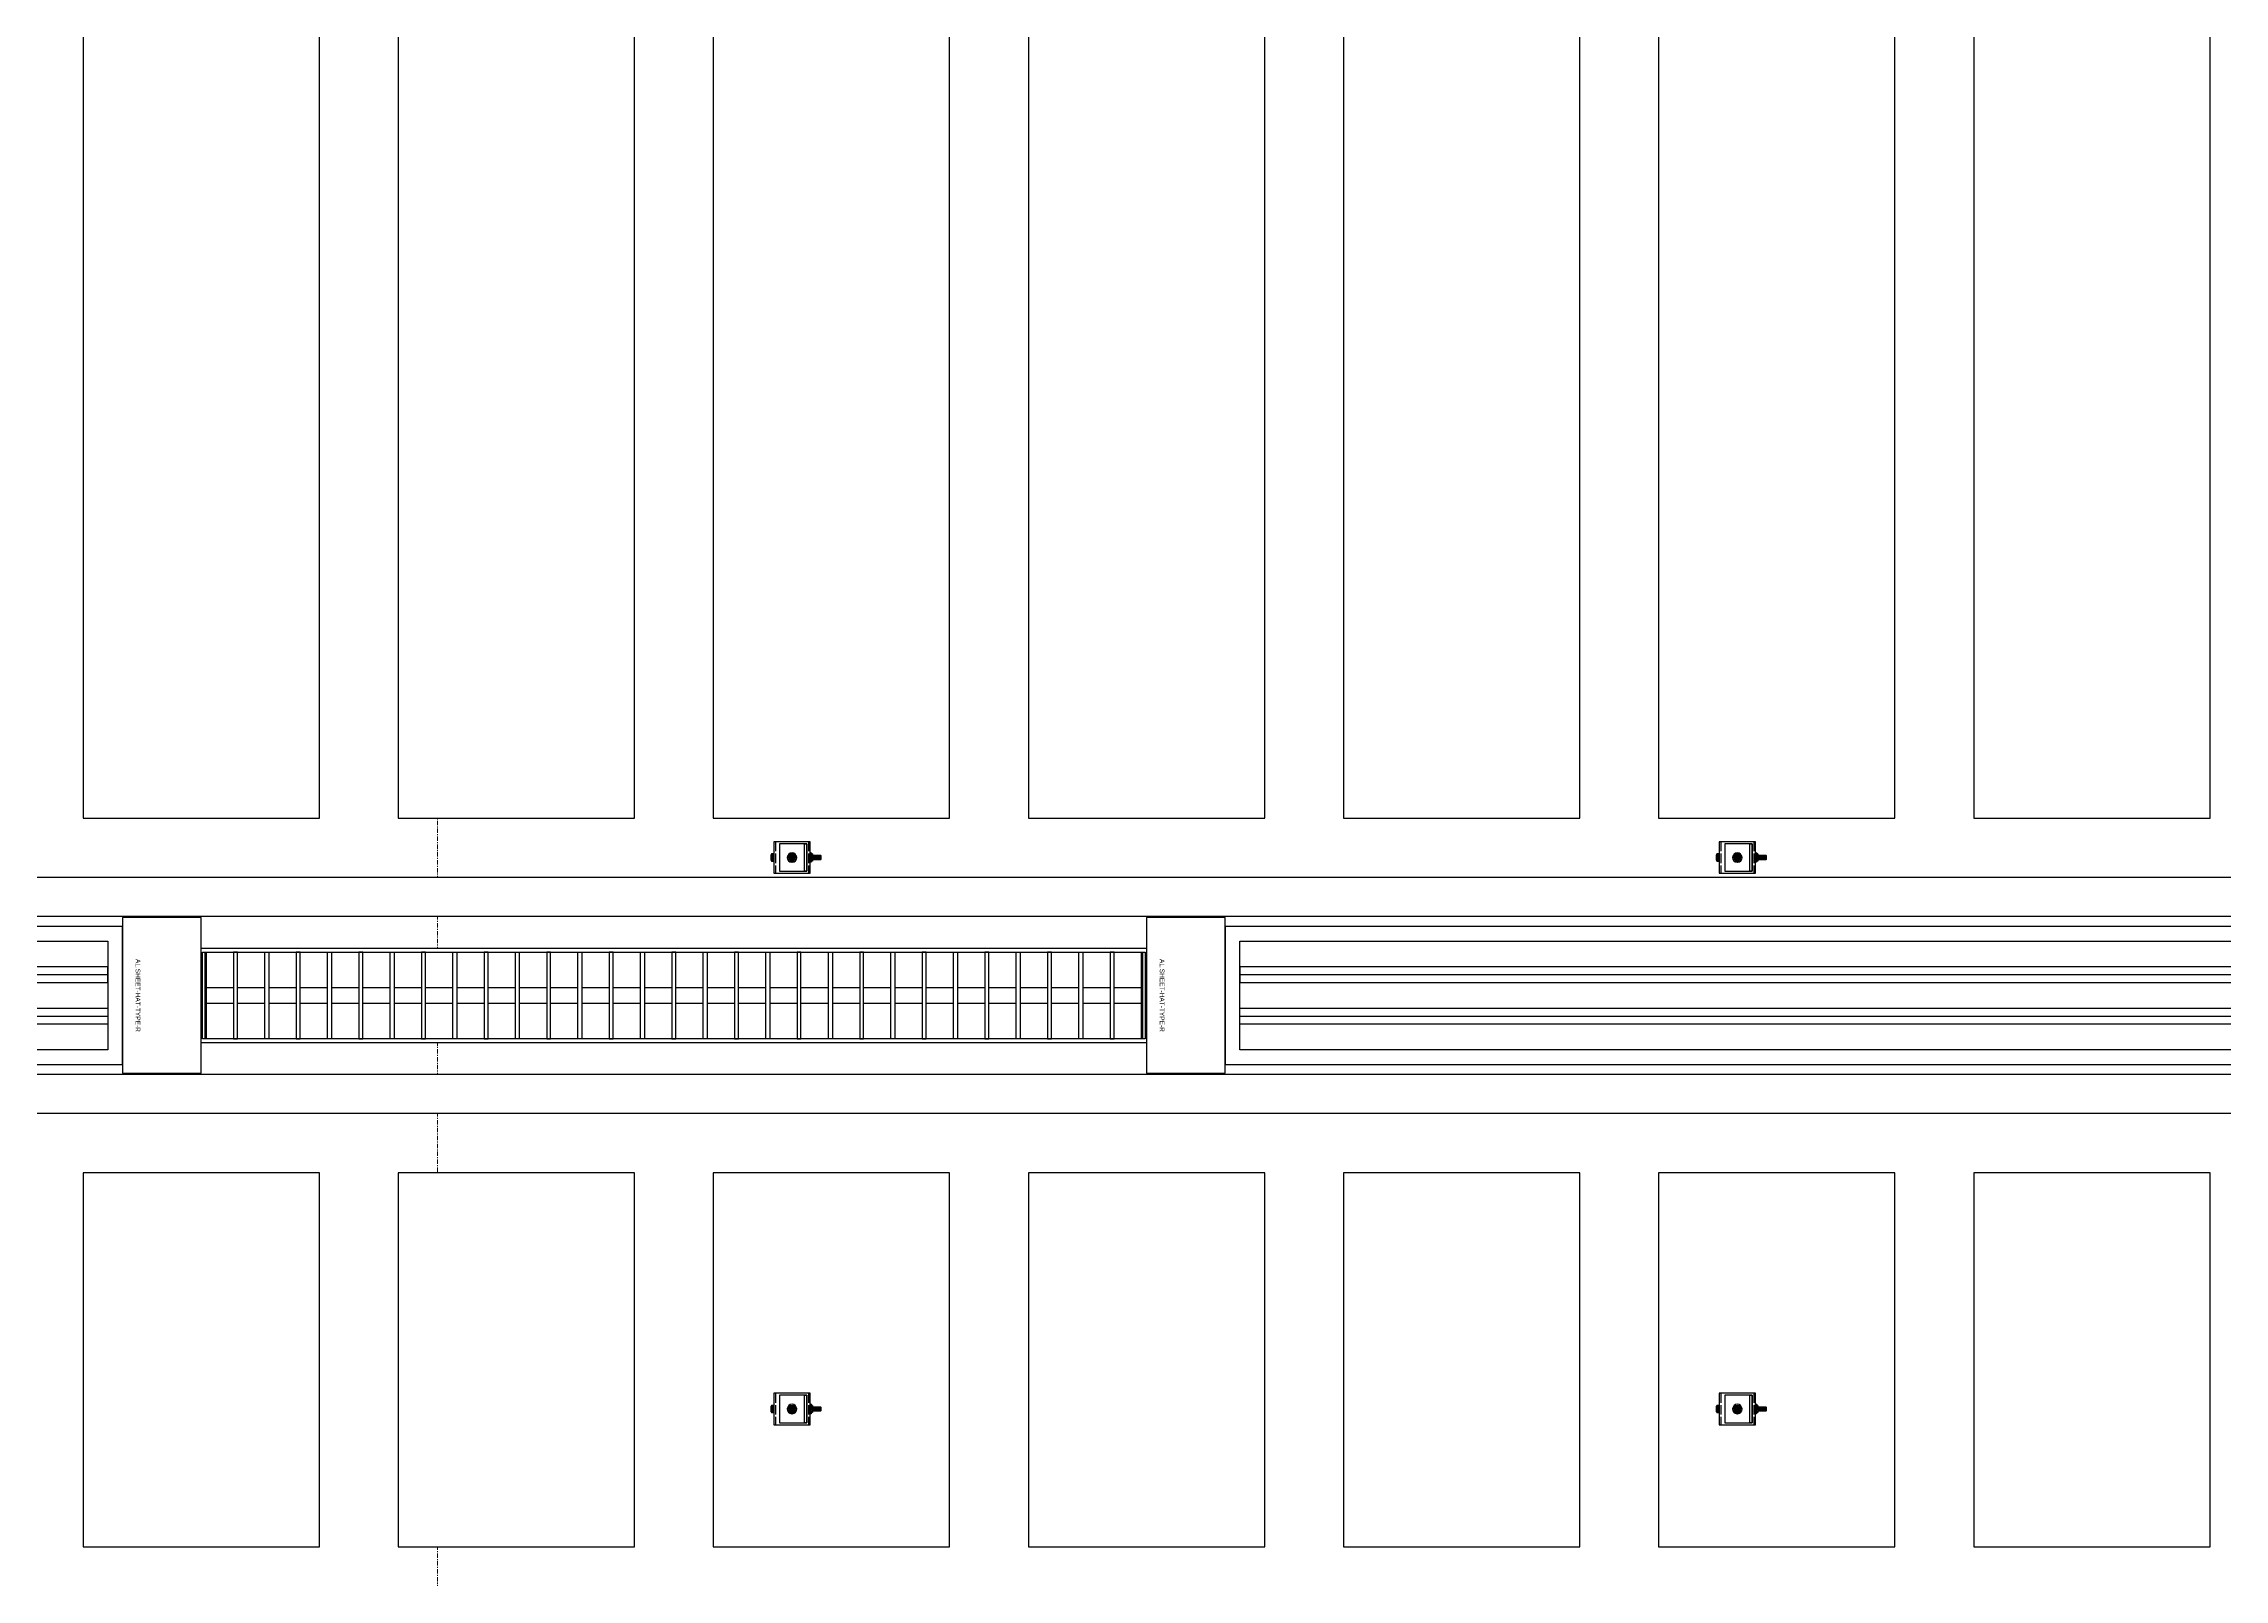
# Model space of a CAD drawing. Header units: millimetres. Extents: x -962357 to -591296, y -195428 to 59420.
# Drawn here: x -779380 to -776612, y 4171 to 6121 of the extents above; entities that cross this region are included whole.
import ezdxf
from ezdxf.enums import TextEntityAlignment as Align

# ---------------------------------------------------------------- set-up
doc = ezdxf.new("R2010")
doc.units = ezdxf.units.MM
doc.linetypes.add('ACAD_ISO02W100', pattern=[15, 12, -3])
doc.linetypes.add('DPA_Grid _ Level 100', pattern=[10, 5.5, -1.6, 1.3, -1.6])
for name, color, linetype in [('000 - CSD_PL_001 - ASCESSORIES', 251, 'Continuous'), ('000 - H A T C H', 8, 'Continuous'), ('000 - WIPEOUT', 250, 'Continuous'), ('001 - ASCESSORIES', 251, 'Continuous'), ('008 - LIGHTING', 1, 'Continuous'), ('A04_TUBE SERIES', 2, 'Continuous'), ('A11_ALU.SOLID SHEET', 2, 'Continuous')]:
    doc.layers.add(name, color=color, linetype=linetype)
doc.layers.add('S-GRID', color=251, linetype='Continuous', lineweight=9)
doc.layers.get('000 - CSD_PL_001 - ASCESSORIES').off()

# ---------------------------------------------------------------- blocks, each defined once
blk = doc.blocks.new('*U374')
at = {"layer": '001 - ASCESSORIES', "color": 0, "linetype": 'ByBlock'}
blk.add_lwpolyline([(800, 87.5), (-800, 87.5), (-800, -87.5), (800, -87.5)], close=True, dxfattribs=at)
at = {"layer": '001 - ASCESSORIES', "linetype": 'ByBlock'}
for points in [[(-781.5, 69), (781.5, 69), (781.5, -69), (-781.5, -69)], [(781.5, 36.3), (-781.5, 36.3), (-781.5, 16.3), (781.5, 16.3)], [(-781.5, -16.3), (781.5, -16.3), (781.5, -36.3), (-781.5, -36.3)]]:
    blk.add_lwpolyline(points, close=True, dxfattribs=at)
for points in [[(781.5, 26.3), (-781.5, 26.3)], [(-781.5, -26.3), (781.5, -26.3)]]:
    blk.add_lwpolyline(points, dxfattribs=at)
blk = doc.blocks.new('*U634')
at = {"color": 1}
blk.add_wipeout([(600, -60), (-600, -60), (-600, 60), (600, 60)], dxfattribs=at).dxf.layer = '000 - WIPEOUT'
at = {"layer": '001 - ASCESSORIES', "color": 0}
blk.add_lwpolyline([(600, -60), (-600, -60), (-600, 60), (600, 60)], close=True, dxfattribs=at)
at = {"layer": '001 - ASCESSORIES'}
for points in [[(-593.5, -55), (-598.5, -55), (-598.5, 55), (-593.5, 55)], [(595, -55), (-595, -55), (-595, 55), (595, 55)], [(-558.8, -55), (-553.8, -55), (-553.8, 55), (-558.8, 55)], [(-514, -55), (-519, -55), (-519, 55), (-514, 55)], [(-479.3, -55), (-474.3, -55), (-474.3, 55), (-479.3, 55)], [(-434.6, -55), (-439.6, -55), (-439.6, 55), (-434.6, 55)], [(-399.8, -55), (-394.8, -55), (-394.8, 55), (-399.8, 55)], [(-355.1, -55), (-360.1, -55), (-360.1, 55), (-355.1, 55)], [(-320.4, -55), (-315.4, -55), (-315.4, 55), (-320.4, 55)], [(-275.6, -55), (-280.6, -55), (-280.6, 55), (-275.6, 55)], [(-240.9, -55), (-235.9, -55), (-235.9, 55), (-240.9, 55)], [(-196.2, -55), (-201.2, -55), (-201.2, 55), (-196.2, 55)], [(-161.4, -55), (-156.4, -55), (-156.4, 55), (-161.4, 55)], [(-116.7, -55), (-121.7, -55), (-121.7, 55), (-116.7, 55)], [(-82, -55), (-77, -55), (-77, 55), (-82, 55)], [(-37.2, -55), (-42.2, -55), (-42.2, 55), (-37.2, 55)], [(-2.5, -55), (2.5, -55), (2.5, 55), (-2.5, 55)], [(42.2, -55), (37.2, -55), (37.2, 55), (42.2, 55)], [(77, -55), (82, -55), (82, 55), (77, 55)], [(121.7, -55), (116.7, -55), (116.7, 55), (121.7, 55)], [(156.4, -55), (161.4, -55), (161.4, 55), (156.4, 55)], [(201.2, -55), (196.2, -55), (196.2, 55), (201.2, 55)], [(235.9, -55), (240.9, -55), (240.9, 55), (235.9, 55)], [(280.6, -55), (275.6, -55), (275.6, 55), (280.6, 55)], [(315.4, -55), (320.4, -55), (320.4, 55), (315.4, 55)], [(360.1, -55), (355.1, -55), (355.1, 55), (360.1, 55)], [(394.8, -55), (399.8, -55), (399.8, 55), (394.8, 55)], [(439.6, -55), (434.6, -55), (434.6, 55), (439.6, 55)], [(474.3, -55), (479.3, -55), (479.3, 55), (474.3, 55)], [(519, -55), (514, -55), (514, 55), (519, 55)], [(553.8, -55), (558.8, -55), (558.8, 55), (553.8, 55)], [(598.5, -55), (593.5, -55), (593.5, 55), (598.5, 55)]]:
    blk.add_lwpolyline(points, close=True, dxfattribs=at)
for points in [[(-593.5, 10), (-558.8, 10)], [(-553.8, 10), (-519, 10)], [(-514, 10), (-479.3, 10)], [(-474.3, 10), (-439.6, 10)], [(-434.6, 10), (-399.8, 10)], [(-394.8, 10), (-360.1, 10)], [(-355.1, 10), (-320.4, 10)], [(-315.4, 10), (-280.6, 10)], [(-275.6, 10), (-240.9, 10)], [(-235.9, 10), (-201.2, 10)], [(-196.2, 10), (-161.4, 10)], [(-156.4, 10), (-121.7, 10)], [(-116.7, 10), (-82, 10)], [(-77, 10), (-42.2, 10)], [(-37.2, 10), (-2.5, 10)], [(2.5, 10), (37.2, 10)], [(42.2, 10), (77, 10)], [(82, 10), (116.7, 10)], [(121.7, 10), (156.4, 10)], [(161.4, 10), (196.2, 10)], [(201.2, 10), (235.9, 10)], [(240.9, 10), (275.6, 10)], [(280.6, 10), (315.4, 10)], [(320.4, 10), (355.1, 10)], [(360.1, 10), (394.8, 10)], [(399.8, 10), (434.6, 10)], [(439.6, 10), (474.3, 10)], [(479.3, 10), (514, 10)], [(519, 10), (553.8, 10)], [(558.8, 10), (593.5, 10)], [(-593.5, -10), (-558.8, -10)], [(-553.8, -10), (-519, -10)], [(-514, -10), (-479.3, -10)], [(-474.3, -10), (-439.6, -10)], [(-434.6, -10), (-399.8, -10)], [(-394.8, -10), (-360.1, -10)], [(-355.1, -10), (-320.4, -10)], [(-315.4, -10), (-280.6, -10)], [(-275.6, -10), (-240.9, -10)], [(-235.9, -10), (-201.2, -10)], [(-196.2, -10), (-161.4, -10)], [(-156.4, -10), (-121.7, -10)], [(-116.7, -10), (-82, -10)], [(-77, -10), (-42.2, -10)], [(-37.2, -10), (-2.5, -10)], [(2.5, -10), (37.2, -10)], [(42.2, -10), (77, -10)], [(82, -10), (116.7, -10)], [(121.7, -10), (156.4, -10)], [(161.4, -10), (196.2, -10)], [(201.2, -10), (235.9, -10)], [(240.9, -10), (275.6, -10)], [(280.6, -10), (315.4, -10)], [(320.4, -10), (355.1, -10)], [(360.1, -10), (394.8, -10)], [(399.8, -10), (434.6, -10)], [(439.6, -10), (474.3, -10)], [(479.3, -10), (514, -10)], [(519, -10), (553.8, -10)], [(558.8, -10), (593.5, -10)]]:
    blk.add_lwpolyline(points, dxfattribs=at)
blk = doc.blocks.new('*U550')
blk.add_attdef('EXTR.OVL-LENGTH_', (-25, -59.1), '', height=5)
blk.add_wipeout([(-25, 0), (25, 0), (25, 9230.4), (-25, 9230.4)]).dxf.layer = '000 - WIPEOUT'
at = {"layer": 'A04_TUBE SERIES', "color": 0}
blk.add_lwpolyline([(-25, 0), (25, 0), (25, 9230.4), (-25, 9230.4)], close=True, dxfattribs=at)
blk = doc.blocks.new('*U551')
blk.add_attdef('EXTR.OVL-LENGTH_', (-25, -59.1), '', height=5)
blk.add_wipeout([(-25, 0), (25, 0), (25, 9230.4), (-25, 9230.4)]).dxf.layer = '000 - WIPEOUT'
at = {"layer": 'A04_TUBE SERIES', "color": 0}
blk.add_lwpolyline([(-25, 0), (25, 0), (25, 9230.4), (-25, 9230.4)], close=True, dxfattribs=at)
blk = doc.blocks.new('*U615')
at = {"color": 3}
for points in [[(-862.5, -50), (862.5, -50), (862.5, -350), (-862.5, -350)], [(-862.5, -450), (862.5, -450), (862.5, -750), (-862.5, -750)], [(-862.5, -850), (862.5, -850), (862.5, -1150), (-862.5, -1150)], [(-862.5, -1250), (862.5, -1250), (862.5, -1550), (-862.5, -1550)], [(-862.5, -1650), (862.5, -1650), (862.5, -1950), (-862.5, -1950)], [(-862.5, -2050), (862.5, -2050), (862.5, -2350), (-862.5, -2350)], [(-862.5, -2450), (862.5, -2450), (862.5, -2750), (-862.5, -2750)]]:
    blk.add_wipeout(points, dxfattribs=at).dxf.layer = '000 - WIPEOUT'
at = {"layer": 'A11_ALU.SOLID SHEET', "color": 0, "linetype": 'ByBlock'}
for points in [[(-862.5, -350), (862.5, -350), (862.5, -50), (-862.5, -50)], [(-862.5, -750), (862.5, -750), (862.5, -450), (-862.5, -450)], [(-862.5, -1150), (862.5, -1150), (862.5, -850), (-862.5, -850)], [(-862.5, -1550), (862.5, -1550), (862.5, -1250), (-862.5, -1250)], [(-862.5, -1950), (862.5, -1950), (862.5, -1650), (-862.5, -1650)], [(-862.5, -2350), (862.5, -2350), (862.5, -2050), (-862.5, -2050)], [(-862.5, -2750), (862.5, -2750), (862.5, -2450), (-862.5, -2450)]]:
    blk.add_lwpolyline(points, close=True, dxfattribs=at)
blk = doc.blocks.new('*U616')
at = {"color": 3}
for points in [[(-237.5, -850), (237.5, -850), (237.5, -1150), (-237.5, -1150)], [(-237.5, -1250), (237.5, -1250), (237.5, -1550), (-237.5, -1550)], [(-237.5, -1650), (237.5, -1650), (237.5, -1950), (-237.5, -1950)], [(-237.5, -2050), (237.5, -2050), (237.5, -2350), (-237.5, -2350)], [(-237.5, -2450), (237.5, -2450), (237.5, -2750), (-237.5, -2750)], [(-237.5, -2850), (237.5, -2850), (237.5, -3150), (-237.5, -3150)], [(-237.5, -3250), (237.5, -3250), (237.5, -3550), (-237.5, -3550)]]:
    blk.add_wipeout(points, dxfattribs=at).dxf.layer = '000 - WIPEOUT'
at = {"layer": 'A11_ALU.SOLID SHEET', "color": 0, "linetype": 'ByBlock'}
for points in [[(-237.5, -1150), (237.5, -1150), (237.5, -850), (-237.5, -850)], [(-237.5, -1550), (237.5, -1550), (237.5, -1250), (-237.5, -1250)], [(-237.5, -1950), (237.5, -1950), (237.5, -1650), (-237.5, -1650)], [(-237.5, -2350), (237.5, -2350), (237.5, -2050), (-237.5, -2050)], [(-237.5, -2750), (237.5, -2750), (237.5, -2450), (-237.5, -2450)], [(-237.5, -3150), (237.5, -3150), (237.5, -2850), (-237.5, -2850)], [(-237.5, -3550), (237.5, -3550), (237.5, -3250), (-237.5, -3250)]]:
    blk.add_lwpolyline(points, close=True, dxfattribs=at)
blk = doc.blocks.new('*U501')
at = {"layer": 'A11_ALU.SOLID SHEET', "color": 0}
blk.add_lwpolyline([(100, -98.8), (100, 98.8), (0, 98.8), (0, -98.8)], close=True, dxfattribs=at)
at = {"layer": 'Defpoints', "color": 250}
blk.add_point((0, 0), dxfattribs=at)
blk.add_text('AL.SHEET-HAT-TYPE-R', height=6, rotation=270, dxfattribs=at).set_placement((15, 0), align=Align.BOTTOM_CENTER)
blk = doc.blocks.new('*U5836')
at = {"layer": '008 - LIGHTING'}
for p in [(-35400, 1332.5), (-32400, 1332.5)]:
    blk.add_blockref('*U374', p, dxfattribs=at)
at = {"layer": 'A11_ALU.SOLID SHEET', "linetype": 'ByBlock', "rotation": 90}
for name, p in [('*U615', (-34700, 2420)), ('*U616', (-35500, 870))]:
    blk.add_blockref(name, p, dxfattribs=at)
at = {"layer": 'A11_ALU.SOLID SHEET', "color": 1}
for p, rotation in [((-34600, 1332.5), 359.9999999998249), ((-33300, 1332.5), 1.507287763536855e-10)]:
    blk.add_blockref('*U501', p, dxfattribs=dict(at, rotation=rotation))
at = {"layer": '008 - LIGHTING'}
blk.add_blockref('*U634', (-33900, 1332.5), dxfattribs=at)
at = {"layer": 'A04_TUBE SERIES', "linetype": 'ByBlock', "xscale": -1, "rotation": 270}
for name, p in [('*U550', (-39839.5, 1457.5)), ('*U551', (-39839.5, 1207.5))]:
    blk.add_blockref(name, p, dxfattribs=at)
blk = doc.blocks.new('000 - ASSCESSORIES_FAMELINE_GALV.BRACKET_FITTING_L-PROFILE_BK-08_TOP_VIEW')
at = {"linetype": 'Continuous'}
blk.add_wipeout([(-17.5, 19), (-17.5, -16), (17.5, -16), (17.5, 19)], dxfattribs=at).dxf.layer = '000 - WIPEOUT'
at = {"layer": '001 - ASCESSORIES', "linetype": 'ByBlock'}
blk.add_lwpolyline([(-17.5, 19), (17.5, 19), (17.5, 16), (-17.5, 16)], close=True, dxfattribs=at)
at = {"layer": '001 - ASCESSORIES', "color": 0, "linetype": 'Continuous'}
blk.add_lwpolyline([(-17.5, 19), (-17.5, -16), (17.5, -16), (17.5, 19)], close=True, dxfattribs=at)
at = {"layer": '001 - ASCESSORIES'}
blk.add_circle((0, 0), 3.5, dxfattribs=at)
blk = doc.blocks.new('*U492')
at = {"layer": '001 - ASCESSORIES', "color": 0}
blk.add_blockref('000 - ASSCESSORIES_FAMELINE_GALV.BRACKET_FITTING_L-PROFILE_BK-08_TOP_VIEW', (0, 0), dxfattribs=at)
blk = doc.blocks.new('000 - DYNAMIC_VIEW_ASSCESSORIES_GALV.STUD_FULL_THREAD_1-4_TOP_VIEW')
at = {"layer": '000 - H A T C H'}
h = blk.add_hatch(color=250, dxfattribs=at)
h.dxf.hatch_style = 1
edge = h.paths.add_edge_path()
edge.add_arc((0, 0), 3.18, 0, 360)
at = {"layer": '001 - ASCESSORIES', "color": 0}
blk.add_circle((0, 0), 3.18, dxfattribs=at)
blk = doc.blocks.new('*U485')
at = {"layer": '001 - ASCESSORIES', "color": 0}
blk.add_blockref('000 - DYNAMIC_VIEW_ASSCESSORIES_GALV.STUD_FULL_THREAD_1-4_TOP_VIEW', (0, 0), dxfattribs=at)
blk = doc.blocks.new('000 - ASSCESSORIES_FAMELINE_GALV.BRACKET_FITTING_U-PROFILE_BK-07_TOP_VIEW')
at = {"linetype": 'Continuous'}
blk.add_wipeout([(20, -23), (20, 23), (-20, 23), (-20, -23)], dxfattribs=at).dxf.layer = '000 - WIPEOUT'
at = {"layer": '001 - ASCESSORIES', "linetype": 'ACAD_ISO02W100'}
for p, q in [((20, 21), (-20, 21)), ((20, -21), (-20, -21))]:
    blk.add_line(p, q, dxfattribs=at)
at = {"layer": '001 - ASCESSORIES', "color": 0, "linetype": 'Continuous'}
blk.add_lwpolyline([(20, -23), (20, 23), (-20, 23), (-20, -23)], close=True, dxfattribs=at)
at = {"layer": '001 - ASCESSORIES', "linetype": 'Continuous'}
blk.add_circle((0, 0), 3.5, dxfattribs=at)
blk = doc.blocks.new('*U489')
at = {"layer": '001 - ASCESSORIES', "color": 0, "linetype": 'ByBlock'}
blk.add_blockref('000 - ASSCESSORIES_FAMELINE_GALV.BRACKET_FITTING_U-PROFILE_BK-07_TOP_VIEW', (0, 0), dxfattribs=at)
blk = doc.blocks.new('*U281')
at = {"layer": '001 - ASCESSORIES', "color": 0}
blk.add_lwpolyline([(4.6, 0), (2.3, 4), (-2.3, 4), (-4.6, 0), (-2.3, -4), (2.3, -4)], close=True, dxfattribs=at)
at = {"layer": '001 - ASCESSORIES', "color": 8}
blk.add_circle((0, 0), 3.85, dxfattribs=at)
at = {"layer": '001 - ASCESSORIES', "color": 0}
blk.add_circle((0, 0), 2.6, dxfattribs=at)
blk = doc.blocks.new('*U639')
at = {"layer": '000 - CSD_PL_001 - ASCESSORIES', "color": 0, "rotation": 270}
blk.add_blockref('*U281', (0, 0), dxfattribs=at)
blk = doc.blocks.new('*U308')
at = {"layer": '001 - ASCESSORIES'}
blk.add_lwpolyline([(-0.3, -4.5), (-0.3, -2.5, -19.949874), (0.3, -2.5), (0.3, -4.5)], format="xyb", dxfattribs=at)
blk.add_arc((0, 0), 4.5, 273.1847, 266.8153, dxfattribs=at)
blk = doc.blocks.new('000 - ASSCESSORIES_SPRING_WASHER_M5_TOP_VIEW')
at = {"color": 6}
blk.add_blockref('*U308', (0, 0), dxfattribs=at)
blk = doc.blocks.new('*U641')
at = {"color": 6}
blk.add_blockref('000 - ASSCESSORIES_SPRING_WASHER_M5_TOP_VIEW', (0, 0), dxfattribs=at)
blk = doc.blocks.new('*U307')
at = {"layer": '001 - ASCESSORIES'}
blk.add_lwpolyline([(-0.3, -6), (-0.3, -2.5, -19.949874), (0.2, -2.5), (0.2, -6)], format="xyb", dxfattribs=at)
blk.add_arc((0, 0), 6, 273.1847, 266.8153, dxfattribs=at)
blk = doc.blocks.new('000 - ASSCESSORIES_WASHER_M5_TOP_VIEW')
at = {"color": 6}
blk.add_blockref('*U307', (0, 0), dxfattribs=at)
blk = doc.blocks.new('*U640')
at = {"color": 6}
blk.add_blockref('000 - ASSCESSORIES_WASHER_M5_TOP_VIEW', (0, 0), dxfattribs=at)
blk = doc.blocks.new('*U282')
at = {"color": 1}
for p, q in [((-3.5, 3.5), (3.5, 3.5)), ((-3.5, 0), (3.5, 0))]:
    blk.add_line(p, q, dxfattribs=at)
at = {"color": 0}
for points in [[(-2.3, 3.2, 0.249855), (-4.6, 3.2), (-4.6, 0.3, 0.249855), (-2.3, 0.3)], [(2.3, 3.2, 0.062432), (0, 3.5, 0.062432), (-2.3, 3.2), (-2.3, 0.3, 0.061701), (0, 0, 0.061701), (2.3, 0.3)], [(4.6, 3.2, 0.249855), (2.3, 3.2), (2.3, 0.3, 0.249855), (4.6, 0.3)]]:
    blk.add_lwpolyline(points, format="xyb", close=True, dxfattribs=at)
blk = doc.blocks.new('*U296')
at = {"layer": '000 - H A T C H'}
h = blk.add_hatch(dxfattribs=at)
h.set_pattern_fill('ANSI35', color=8, scale=4, angle=65)
h.set_pattern_definition([(110, (-0.5, 0), (-0.939693, -0.34202), []), (110, (-0.2012, 0.6409), (-0.939693, -0.34202), [1.25, -0.25, 0, -0.25])])
h.paths.add_polyline_path([(0, -2.5), (59.5, -2.5), (59.5, 2.5), (0, 2.5)])
at = {"color": 8}
blk.add_line((59.5, -2.5), (59.5, 2.5), dxfattribs=at)
at = {"color": 1}
blk.add_lwpolyline([(59.5, 2.5), (0, 2.5), (0, -2.5), (59.5, -2.5), (60, -2), (60, 2)], close=True, dxfattribs=at)
blk = doc.blocks.new('*U448')
at = {"layer": '000 - H A T C H'}
h = blk.add_hatch(color=250, dxfattribs=at)
h.dxf.hatch_style = 1
edge = h.paths.add_edge_path()
edge.add_line((-0.3, -4.6), (-3.2, -4.6))
edge.add_arc((-1, -3.5), 2.45, 180, 208.0569, ccw=False)
edge.add_line((-3.5, -3.5), (-3.5, 0))
edge.add_arc((5.9, 0), 9.36, 179.9761, 180.0239, ccw=False)
edge.add_line((-3.5, 0), (-3.5, 0))
edge.add_arc((5.9, 0), 9.36, 179.9761, 180.0239, ccw=False)
edge.add_line((-3.5, 0), (-3.5, 3.5))
edge.add_arc((-1, 3.5), 2.45, 151.9431, 180, ccw=False)
edge.add_line((-3.2, 4.6), (-0.3, 4.6))
edge.add_arc((-2.5, 3.5), 2.45, 360, 388.0569, ccw=False)
edge.add_line((0, 3.5), (0, -3.5))
edge.add_arc((-2.5, -3.5), 2.45, 331.9431, 360, ccw=False)
blk.add_blockref('*U296', (0, 0))
at = {"layer": '001 - ASCESSORIES', "rotation": 90}
blk.add_blockref('*U282', (0, 0), dxfattribs=at)
blk = doc.blocks.new('*U306')
blk.add_wipeout([(-6, 0.65), (6, 0.65), (6, -0.65), (-6, -0.65)]).dxf.layer = '000 - WIPEOUT'
at = {"layer": '001 - ASCESSORIES'}
blk.add_lwpolyline([(-6, 0.65), (6, 0.65), (6, -0.65), (-6, -0.65)], close=True, dxfattribs=at)
blk.add_wipeout([(0.1, -0.65), (6, -0.65), (6, 0.65), (0.1, 0.65)]).dxf.layer = '000 - WIPEOUT'
blk.add_wipeout([(-0.1, -0.65), (-6, -0.65), (-6, 0.65), (-0.1, 0.65)]).dxf.layer = '000 - WIPEOUT'
for points in [[(-0.1, -0.65), (-6, -0.65), (-6, 0.65), (-0.1, 0.65)], [(0.1, -0.65), (6, -0.65), (6, 0.65), (0.1, 0.65)]]:
    blk.add_lwpolyline(points, close=True, dxfattribs=at)
blk = doc.blocks.new('000 - ASSCESSORIES_WASHER_M5_FRONT-SIDE-BACK_VIEW')
at = {"color": 6}
blk.add_blockref('*U306', (0, 0), dxfattribs=at)
blk = doc.blocks.new('*U637')
at = {"color": 6}
blk.add_blockref('000 - ASSCESSORIES_WASHER_M5_FRONT-SIDE-BACK_VIEW', (0, 0), dxfattribs=at)
blk = doc.blocks.new('*U309')
blk.add_wipeout([(-4.5, 0.65), (4.5, 0.65), (4.5, -0.65), (-4.5, -0.65)]).dxf.layer = '000 - WIPEOUT'
at = {"layer": '001 - ASCESSORIES'}
blk.add_lwpolyline([(-4.5, 0.65), (4.5, 0.65), (4.5, -0.65), (-4.5, -0.65)], close=True, dxfattribs=at)
blk.add_wipeout([(0.1, -0.95), (4.5, -0.65), (4.5, 0.65), (0.1, 0.35)]).dxf.layer = '000 - WIPEOUT'
blk.add_wipeout([(-0.1, -0.35), (-4.5, -0.65), (-4.5, 0.65), (-0.1, 0.95)]).dxf.layer = '000 - WIPEOUT'
for points in [[(-0.1, -0.35), (-4.5, -0.65), (-4.5, 0.65), (-0.1, 0.95)], [(0.1, -0.95), (4.5, -0.65), (4.5, 0.65), (0.1, 0.35)]]:
    blk.add_lwpolyline(points, close=True, dxfattribs=at)
blk = doc.blocks.new('000 - ASSCESSORIES_SPRING_WASHER_M5_FRONT-SIDE-BACK_VIEW')
at = {"color": 6}
blk.add_blockref('*U309', (0, 0), dxfattribs=at)
blk = doc.blocks.new('*U638')
at = {"color": 6}
blk.add_blockref('000 - ASSCESSORIES_SPRING_WASHER_M5_FRONT-SIDE-BACK_VIEW', (0, 0), dxfattribs=at)
blk = doc.blocks.new('*U486')
at = {"layer": '001 - ASCESSORIES'}
blk.add_blockref('*U448', (-23, 0), dxfattribs=at)
at = {"layer": '001 - ASCESSORIES', "color": 6, "rotation": 180}
for name in ['*U640', '*U641']:
    blk.add_blockref(name, (0, 0), dxfattribs=at)
at = {"layer": '001 - ASCESSORIES', "color": 2, "rotation": 270}
blk.add_blockref('*U639', (0, 0), dxfattribs=at)
blk.add_blockref('*U639', (0, 0), dxfattribs=at)
at = {"layer": '001 - ASCESSORIES', "color": 0, "rotation": 90}
blk.add_blockref('*U489', (0, 0), dxfattribs=at)
at = {"layer": '001 - ASCESSORIES', "color": 0, "rotation": 270}
blk.add_blockref('*U492', (0, 0), dxfattribs=at)
at = {"layer": '001 - ASCESSORIES', "color": 6}
for name in ['*U640', '*U641']:
    blk.add_blockref(name, (0, 0), dxfattribs=at)
at = {"layer": '001 - ASCESSORIES', "color": 2, "rotation": 90}
blk.add_blockref('*U639', (0, 0), dxfattribs=at)
blk.add_blockref('*U639', (0, 0), dxfattribs=at)
at = {"layer": '001 - ASCESSORIES', "color": 1}
blk.add_blockref('*U485', (0, 0), dxfattribs=at)
at = {"layer": '001 - ASCESSORIES', "rotation": 90}
blk.add_blockref('*U637', (23.65, 0), dxfattribs=at)
blk.add_blockref('*U638', (25.25, 0), dxfattribs=at)
blk = doc.blocks.new('C-1-PP19-AR-4180-01-B_20250903-141828_ERROR_HANGING')
at = {"layer": '000 - CSD_PL_001 - ASCESSORIES', "linetype": 'ByBlock'}
for p in [(-33750, 1507.5), (-32550, 1507.5), (-33750, 807.5), (-32550, 807.5)]:
    blk.add_blockref('*U486', p, dxfattribs=at)

msp = doc.modelspace()

# ---------------------------------------------------------------- linework, layer by layer
at = {"layer": 'S-GRID', "linetype": 'DPA_Grid _ Level 100'}
msp.add_line((-778880, -30741.3), (-778880, 54920.2), dxfattribs=at)

# ---------------------------------------------------------------- next in the draw order: block references
msp.add_blockref('*U5836', (-744680, 3580))

# ---------------------------------------------------------------- next in the draw order: block references
msp.add_blockref('C-1-PP19-AR-4180-01-B_20250903-141828_ERROR_HANGING', (-744680, 3580))

doc.saveas('drawing.dxf')
